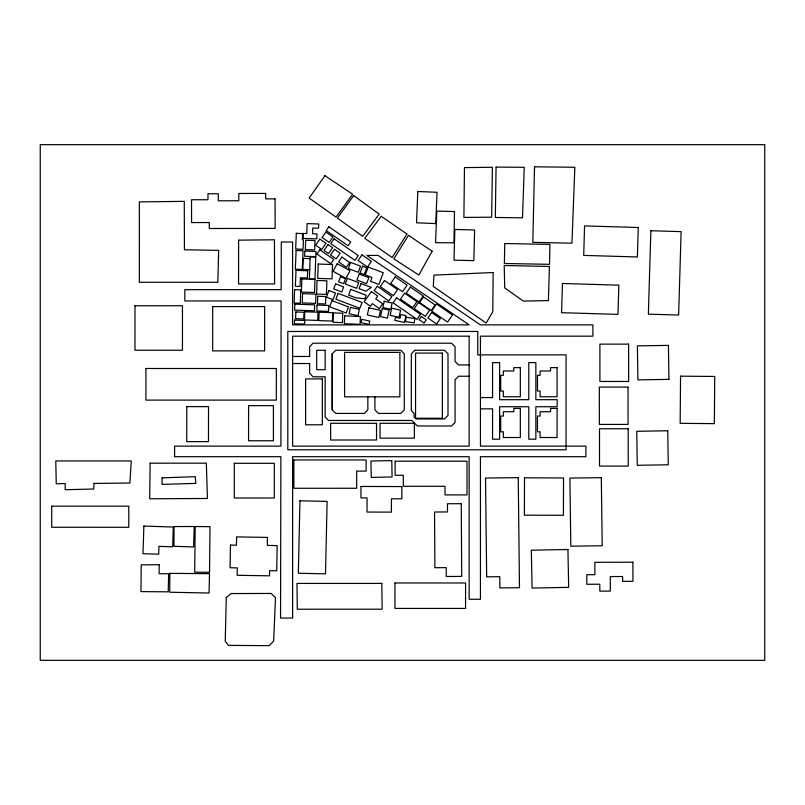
<?xml version="1.0" encoding="UTF-8"?>
<svg xmlns="http://www.w3.org/2000/svg" width="805" height="805" viewBox="0 0 805 805"><rect width="100%" height="100%" fill="white"/><g stroke="black" fill="none" stroke-linecap="round" stroke-linejoin="round"><path stroke-width="1.21" d="M367.845 396.845L367.845 409.896L364.323 413.418L335.735 413.418L332.213 409.896L332.213 353.787L335.735 350.266L400.749 350.266L404.281 353.787L404.281 409.896L400.749 413.418L378.42 413.418L374.899 409.896L374.899 396.845M292.618 356.474L309.643 356.474L309.643 346.804L312.994 343.212L451.535 343.212L455.056 346.734L455.056 361.425L458.578 364.957L469.154 364.957M292.618 363.528L309.643 363.528L309.643 373.198L312.994 376.79L325.16 376.79L325.16 416.879L328.51 420.472L411.828 420.472L417.352 425.986L451.535 425.986L455.056 422.464L455.056 379.759L458.578 376.237L469.154 376.237M480.444 397.569L492.559 397.569L492.559 362.612L499.613 362.612L499.613 399.683L528.794 399.683L528.794 362.612L535.848 362.612L535.848 399.683L557.151 399.683L557.151 406.736L535.848 406.736L535.848 439.198L528.794 439.198L528.794 406.736L499.613 406.736L499.613 439.198L492.559 439.198L492.559 408.849L480.444 408.849M310.086 258.626L303.233 258.395L302.851 269.484L309.714 269.715M332.213 353.787L332.213 409.896M51.731 506.164L51.711 527.255L128.79 527.285L128.81 506.164L51.731 506.164M134.988 305.769L134.978 350.235L182.453 350.235L182.453 305.759L134.988 305.769M145.936 368.499L145.916 400.105L276.336 400.105L276.356 368.499L145.936 368.499M174.011 526.571L173.981 546.293L193.592 546.957L194.196 526.5L174.011 526.571M186.78 406.616L186.74 441.633L208.475 441.633L208.515 406.626L186.78 406.616M212.681 306.594L212.671 350.889L264.634 350.889L264.644 306.584L212.681 306.594M234.305 463.298L234.285 498.003L274.304 498.023L274.334 463.298L234.305 463.298M238.602 240.162L238.562 283.944L274.596 283.944L274.435 239.779L238.602 240.162M248.594 405.64L248.564 440.768L273.408 440.768L273.418 405.65L248.594 405.64M293.855 459.947L293.845 488.283L356.665 488.273L356.665 471.106L366.104 471.086L366.094 459.947L293.855 459.947M394.983 582.981L394.973 608.429L465.562 608.419L465.572 582.981L394.983 582.981M395.134 461.195L395.134 475.322L403.315 475.312L403.315 486.29L445.014 486.28L445.024 494.894L467.021 494.914L467.011 461.195L395.134 461.195M480.444 456.697L480.434 599.272L469.154 599.272L469.154 456.697L292.618 456.697L292.618 618.059L280.553 618.059L280.875 456.697L174.594 456.697L174.594 446.121L280.905 446.121L281.116 300.949L184.828 300.949L184.828 289.669L281.146 289.669L281.307 242.013L292.587 242.013L292.587 324.878L469.154 324.878L366.849 255.416L378.129 255.416L480.444 324.878L592.903 324.878L592.903 336.178L480.444 336.178L480.444 446.121L585.899 446.121L585.899 456.697L480.444 456.697M361.002 486.451L360.952 497.903L367.07 497.933L367.01 512.061L391.401 512.131L391.451 498.798L401.826 498.838L401.876 486.582L361.002 486.451M524.508 477.838L524.387 515.17L563.409 515.291L563.53 477.969L524.508 477.838M169.835 573.361L169.734 592.239L209.069 593.013L209.511 573.663L169.835 573.361M159.209 564.708L159.138 573.764L168.648 573.744L168.205 591.836L140.966 591.595L141.227 564.869L159.209 564.708M493.133 272.523L492.801 311.716L486.16 323.026L433.291 286.439L433.925 275.129L493.133 272.523M680.557 376.177L680.165 423.339L714.347 423.641L714.739 376.448L680.557 376.177M162.107 477.858L162.036 484.379L195.826 483.403L195.253 476.681L162.107 477.858M195.182 526.52L194.709 572.154L209.531 572.315L210.004 526.681L195.182 526.52M150.132 463.167L149.69 498.778L207.428 498.466L206.342 463.167L150.132 463.167M464.475 167.621L463.901 217.431L491.654 217.189L492.398 167.259L464.475 167.621M496.061 167.088L495.327 217.471L522.495 217.833L524.256 167.299L496.061 167.088M454.463 211.564L453.97 242.788L435.565 242.718L436.823 211.091L454.463 211.564M230.472 545.096L230.079 567.756L237.304 567.887L237.173 575.283L269.504 575.827L269.595 570.705L276.729 570.836L277.162 545.589L267.32 545.418L267.451 537.408L236.6 536.895L236.459 545.206L230.472 545.096M504.775 243.533L504.383 263.487L549.513 264.332L549.906 244.398L504.775 243.533M299.953 500.811L298.333 573.24L325.502 573.844L327.122 501.404L299.953 500.811M534.53 166.806L532.809 242.345L571.952 243.18L574.84 167.269L534.53 166.806M226.265 597.622L225.239 641.354L228.54 645.389L269.232 645.66L273.67 641.022L275.481 597.662L271.204 593.446L231.085 593.567L226.265 597.622M218.658 250.375L217.823 282.293L139.366 282.293L139.335 201.894L184.265 201.351L184.436 249.751L218.658 250.375M454.825 229.475L454.02 260.146L473.833 260.649L474.628 229.978L454.825 229.475M549.423 266.485L548.406 300.557L523.25 301.08L504.735 287.858L504.222 265.499L549.423 266.485M562.454 283.491L561.588 312.702L617.978 314.363L618.854 285.161L562.454 283.491M638.264 227.503L637.379 256.976L583.706 255.396L584.571 225.913L638.264 227.503M650.873 230.733L648.367 314.151L678.635 315.047L681.111 231.639L650.873 230.733M143.884 526.057L142.978 553.699L158.696 554.222L158.947 546.354L172.673 546.806L173.317 527.034L143.884 526.057M294.59 289.669L294.137 303.052L300.275 303.264L300.728 289.88L294.59 289.669M294.821 304.159L294.62 310.126L314.443 310.811L314.644 304.833L294.821 304.159M294.529 320.098L294.409 323.761L304.562 324.103L304.693 320.44L294.529 320.098M295.827 311.958L295.596 318.689L303.777 318.971L304.008 312.229L295.827 311.958M301.855 278.953L301.402 292.084L314.534 292.537L314.986 279.395L301.855 278.953M303.314 233.44L303.143 238.401L316.818 238.864L316.989 233.903L312.561 233.752L312.753 228.036L318.559 228.228L318.71 224.001L307.087 223.609L306.836 233.561L303.314 233.44M302.539 293.674L302.227 302.932L315.62 303.384L315.942 294.127L302.539 293.674M304.823 251.069L304.652 256.282L315.812 256.664L315.993 251.452L304.823 251.069M305.669 240.262L305.347 249.6L314.685 249.912L315.007 240.584L305.669 240.262M304.753 311.766L304.471 319.957L317.723 320.41L318.005 312.219L304.753 311.766M310.146 256.876L309.392 278.993L314.997 279.184L315.751 257.067L310.146 256.876M317.079 280.482L316.617 294.036L326.428 294.368L326.89 280.814L317.079 280.482M318.176 264.04L317.683 278.389L332.032 278.872L332.515 264.533L318.176 264.04M317.049 305.065L316.848 310.972L328.531 311.374L328.732 305.457L317.049 305.065M317.733 296.26L317.482 303.696L325.522 303.958L325.773 296.522L317.733 296.26M319.102 312.229L318.82 320.611L332.385 321.074L332.666 312.692L319.102 312.229M333.391 312.914L333.069 322.282L342.437 322.604L342.759 313.236L333.391 312.914M417.815 191.499L416.527 222.804L435.747 223.589L437.035 192.274L417.815 191.499M296.31 233.329L295.656 248.987L303.072 249.298L303.465 239.92L302.338 239.88L302.6 233.591L296.31 233.329M296.119 250.446L295.334 269.172L302.247 269.464L303.032 250.737L296.119 250.446M296.029 270.329L295.355 286.248L300.054 286.449L300.416 277.745L307.389 278.037L307.691 270.822L296.029 270.329M344.681 315.852L344.359 323.691L360.066 324.345L360.399 316.516L344.681 315.852M93.984 483.443L93.732 489.017L65.215 489.722L65.175 483.513L56.259 483.775L55.787 460.953L131.255 460.953L129.887 483.04L93.984 483.443M406.092 317.271L405.458 321.608L414.193 322.886L414.837 318.559L406.092 317.271M350.457 307.379L349.078 313.729L358.004 315.671L359.382 309.311L350.457 307.379M361.807 319.354L361.083 322.664L369.082 324.395L369.797 321.094L361.807 319.354M368.901 307.792L367.352 314.956L378.934 317.512L380.483 310.348L368.901 307.792M382.274 308.516L380.524 316.627L387.386 318.116L389.147 310.005L382.274 308.516M384.216 301.301L382.858 307.56L390.787 309.281L392.146 303.022L384.216 301.301M391.693 308.235L390.153 315.349L399.039 317.271L400.578 310.156L391.693 308.235M395.497 317.25L394.822 320.34L404.492 322.433L405.962 315.661L400.86 314.554L400.055 318.237L395.497 317.25M328.913 290.565L326.428 297.146L333.008 299.621L335.494 293.05L328.913 290.565M335.584 283.883L333.703 288.884L341.793 291.943L343.685 286.932L335.584 283.883M340.495 276.779L338.593 281.8L343.624 283.702L345.516 278.671L340.495 276.779M331.972 300.637L329.658 306.775L346.16 313.004L348.474 306.866L331.972 300.637M338.09 293.392L335.886 299.229L359.885 308.285L362.089 302.449L338.09 293.392M350.638 262.39L348.313 268.538L358.255 272.281L360.57 266.143L350.638 262.39M347.408 278.349L345.265 284.024L356.565 288.291L358.708 282.615L347.408 278.349M350.739 289.398L348.595 295.083L355.75 297.78L364.856 298.806L366.205 295.234L350.739 289.398M359.191 274.032L356.937 279.999L366.597 283.642L368.851 277.675L359.191 274.032M362.582 266.153L360.016 272.955L364.222 274.535L366.788 267.733L362.582 266.153M361.032 283.521L359.09 288.643L365.963 291.239L371.266 287.385L361.032 283.521M368.217 267.059L365.249 274.928L371.991 277.463L370.531 281.327L378.833 284.457L383.261 272.734L368.217 267.059M337.235 263.678L333.059 271.295L345.838 278.339L350.014 270.722L337.235 263.678M432.114 251.2L418.852 275.058L393.836 258.858L408.447 235.342L432.114 251.2M406.917 234.003L392.156 257.54L364.766 238.32L381.228 216.304L406.917 234.003M319.907 239.105L315.681 245.203L321.789 249.429L326.015 243.331L319.907 239.105M328.893 226.769L326.236 230.602L348.082 245.736L350.739 241.892L328.893 226.769M325.844 232.061L322.07 237.515L329.185 242.446L332.958 236.982L325.844 232.061M319.837 249.792L316.878 254.058L330.835 263.728L333.793 259.452L319.837 249.792M328.098 244.599L324.043 250.446L328.531 253.555L332.586 247.709L328.098 244.599M334.095 238.813L330.775 243.613L354.955 260.357L358.285 255.567L334.095 238.813M334.447 249.278L330.513 254.954L336.188 258.878L340.123 253.203L334.447 249.278M341.914 257.067L338.593 261.867L346.351 267.24L349.682 262.44L341.914 257.067M361.988 254.843L358.074 260.488L367.513 267.029L371.417 261.373L361.988 254.843M384.448 280.512L380.252 286.58L393.363 295.666L397.569 289.589L384.448 280.512M395.225 276.92L390.677 283.491L402.55 291.722L407.109 285.141L395.225 276.92M396.593 297.82L393.122 302.831L416.99 319.364L420.462 314.342L396.593 297.82M404.623 293.171L400.467 299.168L412.724 307.661L416.879 301.664L404.623 293.171M410.409 287.093L406.223 293.141L419.043 302.016L423.229 295.978L410.409 287.093M418.479 302.459L414.183 308.667L425.302 316.375L429.608 310.167L418.479 302.459M423.46 296.894L419.586 302.489L431.208 310.539L435.072 304.944L423.46 296.894M421.367 316.476L419.143 319.686L424.044 323.077L426.258 319.867L421.367 316.476M436.572 303.988L431.661 311.072L447.56 322.081L452.47 314.997L436.572 303.988M431.611 312.531L427.878 317.925L436.612 323.972L440.345 318.579L431.611 312.531M324.938 175.701L309.14 198.06L336.017 217.098L352.65 194.236L324.938 175.701M371.417 291.541L364.122 301.754L370.441 306.262L372.323 303.616L379.296 308.587L382.697 303.817L375.734 298.846L377.726 296.049L371.417 291.541M377.293 286.208L374.164 290.605L388.735 301L391.864 296.612L377.293 286.208M353.667 195.585L337.375 218.115L362.733 236.318L379.195 214.13L353.667 195.585M414.857 350.266L411.325 353.787L411.325 410.6L414.152 413.418L414.152 417.131L415.944 418.942L444.481 418.942L448.003 415.41L448.003 353.787L444.481 350.266L414.857 350.266M391.773 460.601L370.944 461.003L371.246 477.375L392.085 476.983L391.773 460.601M567.928 549.503L531.33 550.217L532.095 588.063L568.682 587.358L567.928 549.503M668.945 379.376L637.922 379.89L637.389 345.868L668.422 345.385L668.945 379.376M667.758 430.786L636.745 431.289L637.268 465.29L668.291 464.787L667.758 430.786M601.305 477.667L569.89 478.079L570.815 546.182L602.221 545.75L601.305 477.667M518.239 477.657L485.526 478.039L486.663 576.843L499.794 576.692L499.925 587.922L519.477 587.71L518.239 477.657M461.255 503.668L447.459 503.759L447.51 511.93L434.539 512.02L434.891 567.716L446.222 567.636L446.272 576.501L461.718 576.4L461.255 503.668M275.069 198.855L265.71 198.885L265.69 193.431L238.813 193.472L238.823 200.767L218.286 200.817L218.286 193.753L207.972 193.764L207.972 199.721L191.53 199.751L191.58 222.572L209.29 222.542L209.3 228.509L275.129 228.379L275.069 198.855M632.891 562.202L594.855 562.323L594.895 574.69L586.805 574.71L586.825 584.269L599.785 584.229L599.836 591.132L610.331 591.101L610.291 576.561L622.617 576.531L622.637 581.351L632.951 581.321L632.891 562.202M764.75 144.669L40.25 144.669L40.25 660.331L764.75 660.331L764.75 144.669M477.757 331.469L287.808 331.469L287.808 449.784L566.066 449.784L566.066 354.874L477.757 354.874L477.757 331.469M469.154 336.178L292.618 336.178L292.618 446.121L469.154 446.121L469.154 336.178M628.625 344.138L599.906 344.138L599.916 381.459L628.635 381.449L628.625 344.138M325.16 350.266L316.697 350.266L316.697 369.737L325.16 369.737L325.16 350.266M399.864 352.379L344.59 352.379L344.59 396.845L399.864 396.845L399.864 352.379M442.368 353.083L415.561 353.083L415.561 418.238L442.368 418.238L442.368 353.083M520.332 367.644L513.801 367.644L513.801 370.984L503.346 370.984L503.346 375.311L500.7 375.311L500.7 391.039L503.346 391.039L503.346 396.754L520.332 396.754L520.332 367.644M557.08 367.644L550.56 367.644L550.56 370.984L540.095 370.984L540.095 375.311L537.448 375.311L537.448 391.039L540.095 391.039L540.095 396.754L557.08 396.754L557.08 367.644M322.332 378.903L305.608 378.903L305.608 424.788L322.332 424.788L322.332 378.903M628.031 387.094L599.333 387.094L599.343 424.426L628.061 424.416L628.031 387.094M520.332 408.407L513.801 408.407L513.801 411.747L503.346 411.747L503.346 416.074L500.7 416.074L500.7 431.802L503.346 431.802L503.346 437.518L520.332 437.518L520.332 408.407M557.08 408.407L550.56 408.407L550.56 411.747L540.095 411.747L540.095 416.074L537.448 416.074L537.448 431.802L540.095 431.802L540.095 437.518L557.08 437.518L557.08 408.407M376.529 423.289L330.644 423.289L330.644 440.013L376.529 440.013L376.529 423.289M414.354 423.289L380.051 423.289L380.051 438.162L414.354 438.162L414.354 423.289M628.202 428.763L599.504 428.773L599.514 466.085L628.232 466.085L628.202 428.763M381.822 583.414L296.975 583.414L297.297 609.224L382.154 609.194L381.822 583.414"/></g></svg>
